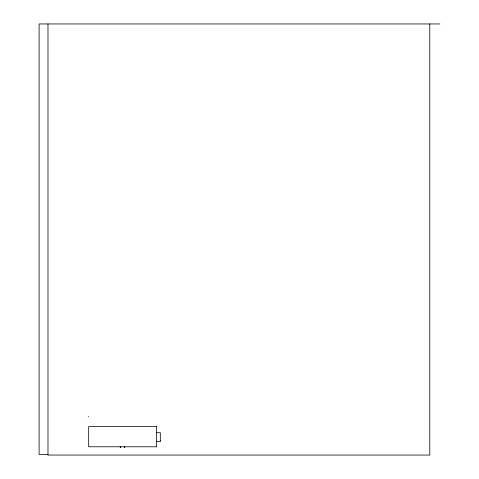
<?xml version="1.0" encoding="UTF-8"?>
<svg xmlns="http://www.w3.org/2000/svg" width="479" height="479" viewBox="0 0 479 479"><rect width="100%" height="100%" fill="white"/><g stroke="black" fill="none" stroke-linecap="round" stroke-linejoin="round"><path stroke-width="0.72" d="M439.896 23.95L39.104 23.95L39.104 454.439L47.984 454.439M88.22 416.772L88.669 416.772M156.639 432.681L160.315 432.681L160.315 441.56L156.639 441.56M160.315 440.482L160.621 440.482L160.315 440.788M429.789 23.95L429.789 455.05L47.984 455.05L47.984 23.95M124.797 446.775L124.797 447.392L124.324 447.392L124.324 446.775M120.714 446.775L120.714 447.392L120.247 447.392L120.247 446.775M156.639 426.526L88.669 426.526L88.669 446.775L156.639 446.775L156.639 426.526"/></g></svg>
